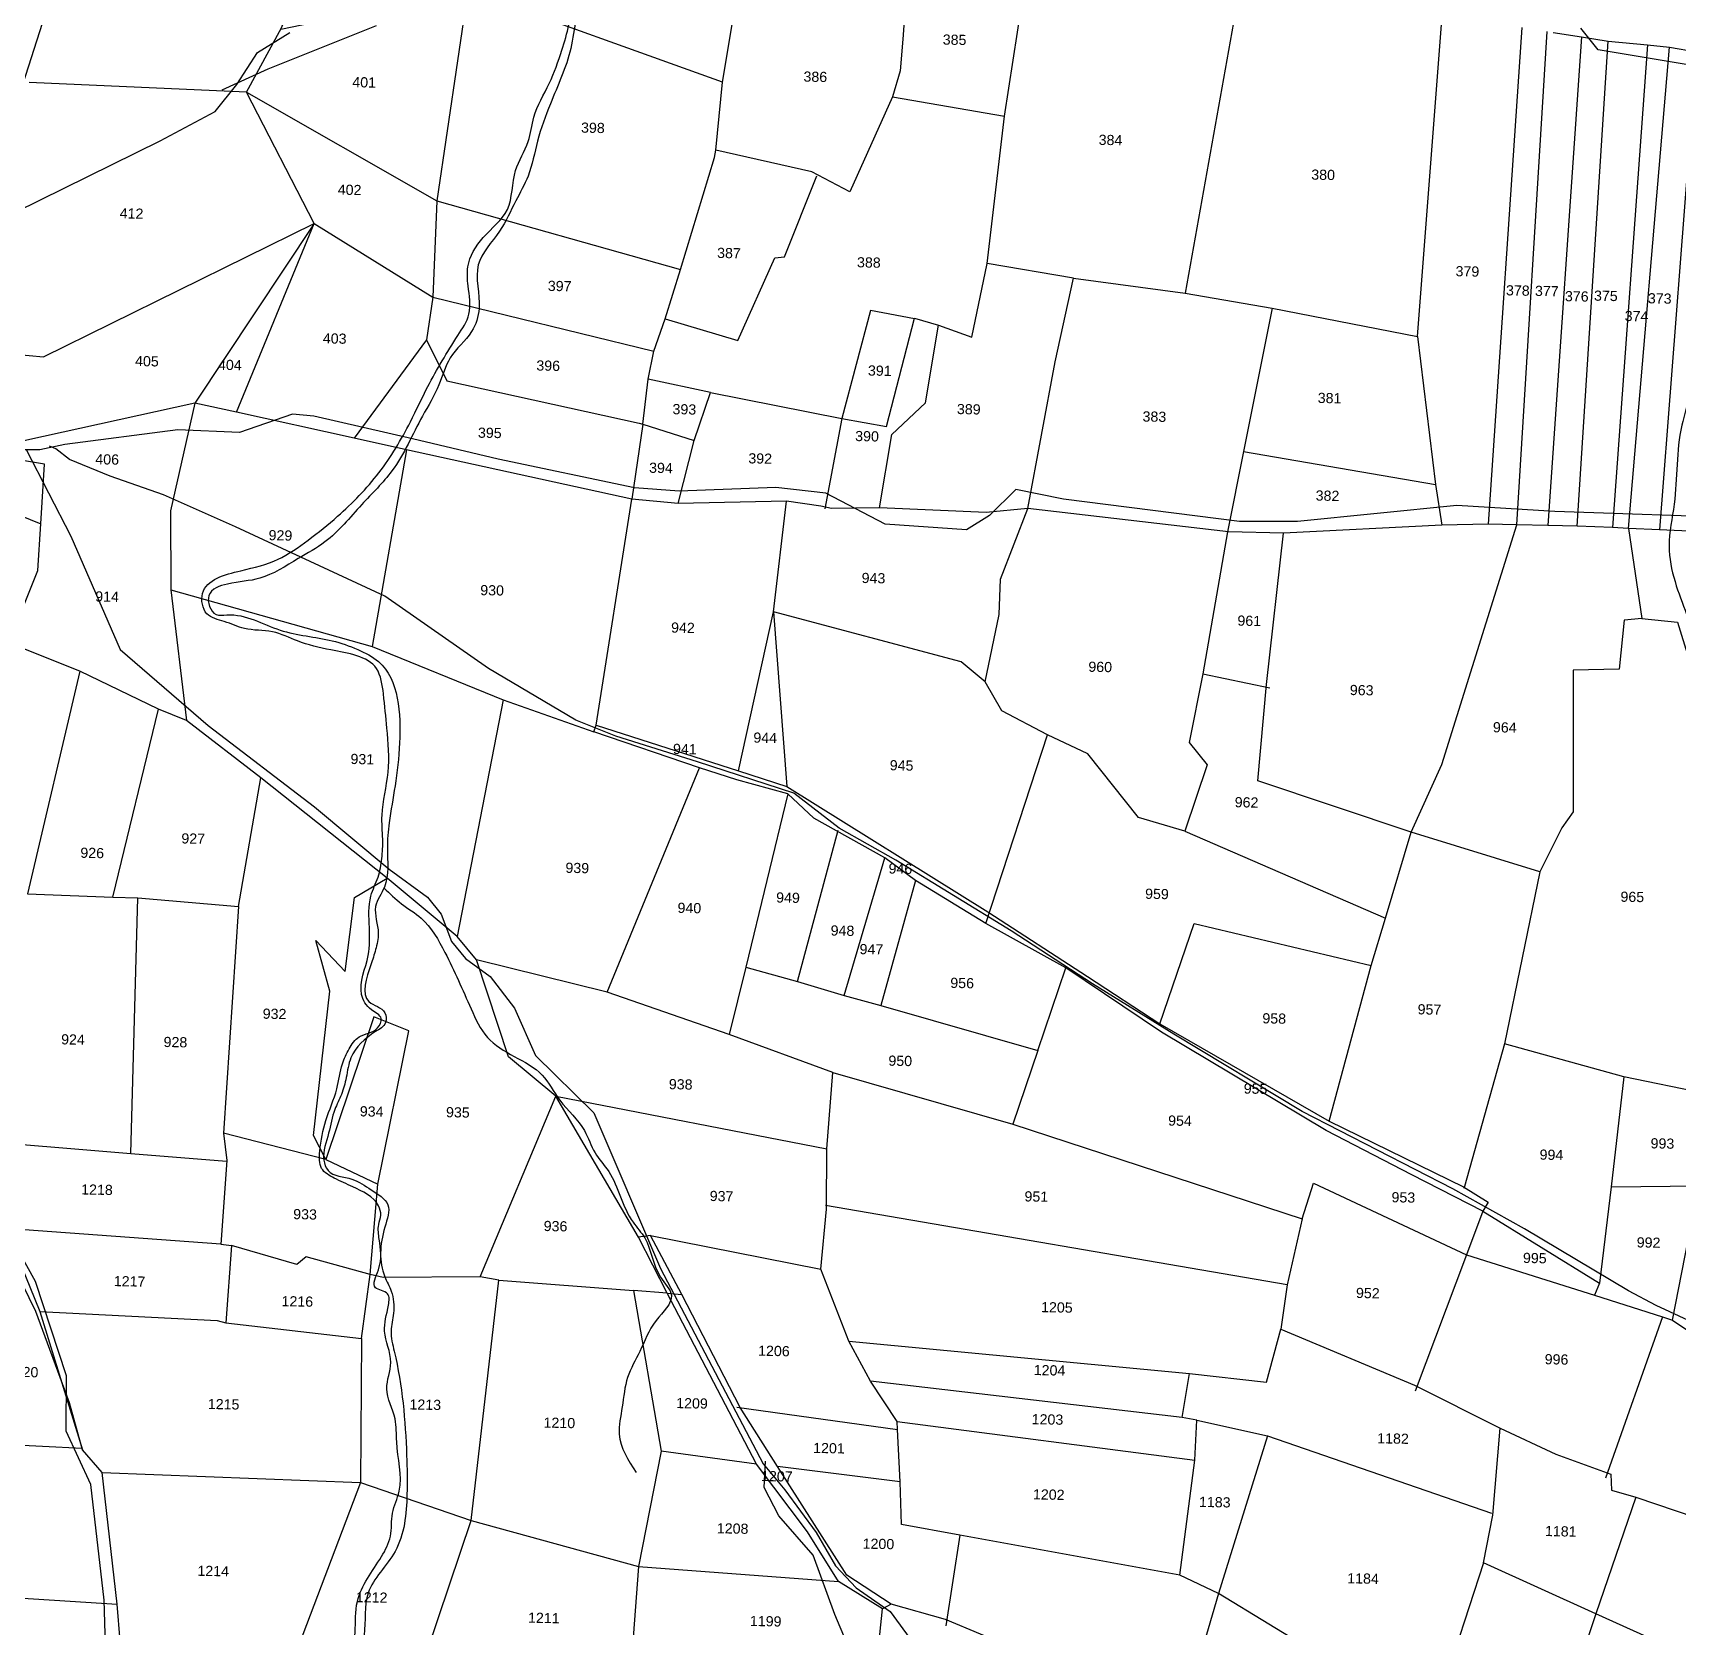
# Model space of a CAD drawing. Header units: inches. Extents: x 180371 to 190018, y 1621195 to 1629901.
# Drawn here: x 185303 to 187368, y 1624864 to 1626866 of the extents above; entities that cross this region are included whole.
import ezdxf
from ezdxf.enums import TextEntityAlignment as Align

# ---------------------------------------------------------------- set-up
doc = ezdxf.new("R2010")
doc.units = ezdxf.units.IN
doc.header["$MEASUREMENT"] = 0
for name, color, linetype in [('DIMENSION', 7, 'Continuous'), ('PLOTS', 7, 'Continuous'), ('ROAD', 1, 'Continuous'), ('STREAM', 4, 'Continuous')]:
    doc.layers.add(name, color=color, linetype=linetype)
doc.styles.get("Standard").update_dxf_attribs({"font": 'arial.ttf'})

msp = doc.modelspace()

# ---------------------------------------------------------------- linework, layer by layer
at = {"layer": 'PLOTS'}
for points in [[(185571.2, 1626791.6), (185615, 1626872.5), (185669.7, 1627003.8), (185685.1, 1627078.2), (185733.4, 1627195.9), (185764.1, 1627395.6), (185773.3, 1627573.4), (185782, 1627659.2), (185821.6, 1627789.4), (185842.2, 1627878.7), (185843.8, 1627979.1), (185779.5, 1627993.3), (185696.5, 1628021.2), (185569.3, 1628003.5), (185405.3, 1628022.3), (185357.5, 1627766.4), (185171.9, 1627782.9)], [(185877.9, 1627055.6), (185861.9, 1627007.3), (185810, 1626655.4), (185804.9, 1626534.5), (185797.3, 1626480.6), (185706.5, 1626357.2)], [(186401.3, 1626946.1), (186394.9, 1626858.3), (186391.6, 1626818.7), (186382, 1626785.7), (186328.4, 1626666.8), (186281, 1626691.7), (186160.2, 1626719.1), (186168.7, 1626804.2), (186196.9, 1626972.1)], [(186498.2, 1626051.4), (186515.8, 1626135.7), (186517.7, 1626180.3), (186552.1, 1626269), (186586.1, 1626453.3), (186609.3, 1626558.1), (186501, 1626576.5), (186522.5, 1626761.8), (186555.3, 1626972.9)], [(186820.5, 1626938.3), (186749.5, 1626539.2)], [(186168.7, 1626804.2), (185849.4, 1626919.3), (185614.4, 1626870.3)], [(187041.1, 1626484.8), (187072.7, 1626898.4)], [(187172, 1626873.1), (187129.8, 1626249.1)], [(187165.6, 1626248.4), (187203.8, 1626868)], [(187246.7, 1626861.1), (187204.8, 1626247.6)], [(187211.2, 1626866.8), (187246.7, 1626861.1), (187280.4, 1626855.7), (187329.9, 1626851), (187357.5, 1626848.4), (187391.4, 1626842.3)], [(187241.4, 1626246.9), (187280.4, 1626855.7)], [(187329.9, 1626851), (187285.8, 1626244.9)], [(187306.1, 1626244), (187357.5, 1626848.4)], [(187391.4, 1626842.3), (187344.6, 1626242.2)], [(185166.4, 1626456.1), (185241.2, 1626440.6), (185243.8, 1626466.2), (185316.4, 1626459.4), (185656.3, 1626626.8), (185571.2, 1626791.6), (185298.2, 1626804.1)], [(185571.2, 1626791.6), (185810, 1626655.4), (186115.8, 1626569.2), (186158.6, 1626709.7), (186160.2, 1626719.1)], [(186382, 1626785.7), (186522.5, 1626761.8)], [(186096.9, 1626507.2), (186187.9, 1626480.1), (186234.5, 1626583.9), (186246.3, 1626585), (186287.1, 1626686.6)], [(185656.3, 1626626.8), (185506.5, 1626401.2)], [(185558.8, 1626389.7), (185656.3, 1626626.8), (185804.9, 1626534.5), (186082.4, 1626466.4)], [(186064.2, 1626375.9), (186068.6, 1626375), (186075.3, 1626431.2), (186082.4, 1626466.4), (186096.9, 1626507.2), (186115.8, 1626569.2)], [(186153.7, 1626414.7), (186318.6, 1626382), (186374.4, 1626371.9), (186409.8, 1626507.8), (186439.9, 1626499.1), (186481.7, 1626483.9), (186501, 1626576.5)], [(186609.3, 1626558.1), (186749.5, 1626539.2), (186858.8, 1626520.4), (187041.1, 1626484.8), (187063.8, 1626299.2), (187071.7, 1626248)], [(186409.6, 1626507), (186354.4, 1626517.5), (186318.6, 1626382), (186297.1, 1626268.6)], [(186858.8, 1626520.4), (186822.7, 1626340.5), (186802.4, 1626239.6), (186771.6, 1626061.4), (186754.5, 1625975), (186777.2, 1625947), (186748.9, 1625863.7), (186690.8, 1625880.9), (186627.3, 1625960.8), (186576.5, 1625984.6)], [(185797.3, 1626480.6), (185822.6, 1626429.2), (186064.2, 1626375.9)], [(186365.8, 1626269.8), (186381.2, 1626361.8), (186423.3, 1626401.5), (186439.9, 1626499.1)], [(186113.1, 1626275.1), (186133.3, 1626354.3), (186153.7, 1626414.7), (186075.3, 1626431.2)], [(187437.6, 1626237.9), (187344.6, 1626242.2), (187306.1, 1626244), (187285.8, 1626244.9), (187241.4, 1626246.9), (187204.8, 1626247.6), (187165.6, 1626248.4), (187129.8, 1626249.1), (187071.7, 1626248), (186872.7, 1626237.9), (186803.8, 1626239.5), (186552.1, 1626269), (186499.7, 1626263.9), (186365.8, 1626269.8), (186305.4, 1626268.8), (186292.1, 1626272), (186249.1, 1626278), (186113.1, 1626275.1), (186055, 1626280.5), (185772, 1626342.8), (185706.5, 1626357.2), (185558.8, 1626389.7), (185506.5, 1626401.2), (185291.8, 1626353.7)], [(185506.5, 1626401.2), (185475.7, 1626266.1), (185476, 1626166.9), (185495.9, 1626002.6)], [(186068.6, 1626375), (186055, 1626280.5)], [(186068.6, 1626375), (186133.3, 1626354.3)], [(185772, 1626342.8), (185728.8, 1626095.6)], [(186822.7, 1626340.5), (187063.8, 1626299.2)], [(185273, 1626100.4), (185309.1, 1626191.1), (185313.1, 1626249.6), (185317.6, 1626324.4), (185259, 1626334.2)], [(185230.3, 1626283.2), (185313.1, 1626249.6)], [(185476, 1626166.9), (185728.8, 1626095.6), (185893.5, 1626028.5), (186007.2, 1625988.4), (186010, 1625997), (186055, 1626280.5)], [(186188.6, 1625939.4), (186232.7, 1626139.2), (186249.1, 1626278)], [(187194.5, 1625812.5), (187033.1, 1625862.4), (186840.7, 1625927.1), (186851.6, 1626048.1), (186872.7, 1626237.9)], [(186930.1, 1625499.7), (186982.8, 1625695.2), (187000.9, 1625754.5), (187033.1, 1625862.4), (187071.6, 1625947.3), (187165.6, 1626248.4)], [(187306.1, 1626244), (187322.5, 1626130.9), (187367.4, 1626126), (187412.1, 1625980.8), (187424.7, 1625939.9), (187439.6, 1625891.3), (187435.6, 1625838.7), (187437.2, 1625800.7), (187445.1, 1625762.6), (187429.1, 1625729.8), (187424.3, 1625689.6), (187419.9, 1625652.5), (187416, 1625620.2), (187412.4, 1625590.3), (187408.6, 1625557.7), (187401.5, 1625534.1), (187415.8, 1625529.8), (187587.3, 1625495.1), (187859.9, 1625434.1)], [(186232.7, 1626139.2), (186249.6, 1625919.7)], [(186499, 1625747.9), (186576.5, 1625984.6), (186519.2, 1626014.7), (186498.2, 1626051.4), (186468.2, 1626076.3), (186232.7, 1626139.2)], [(187322.5, 1626130.9), (187300.4, 1626128.7), (187294.3, 1626067.1), (187236.4, 1626065.9), (187236.4, 1625887.8), (187222.2, 1625867.7), (187194.5, 1625812.5), (187150.4, 1625596.5), (187099.9, 1625417.5), (187099.2, 1625414.9)], [(185296.2, 1625785), (185403.5, 1625781), (185434.8, 1625779.9), (185561.3, 1625769.2), (185589.1, 1625930.5), (185495.9, 1626002.6), (185460.9, 1626016.9), (185361.9, 1626064.8), (185273, 1626100.4)], [(185361.9, 1626064.8), (185296.2, 1625785)], [(186771.6, 1626061.4), (186855.6, 1626043.6)], [(185893.5, 1626028.5), (185835.6, 1625731.6)], [(185403.5, 1625781), (185460.9, 1626016.9)], [(187123, 1625386.6), (187033.9, 1625432), (186926.2, 1625487.7), (186719.7, 1625611.5), (186599.8, 1625692.2), (186499, 1625747.9), (186411.1, 1625801.7), (186372.3, 1625830.1), (186283.5, 1625880.2), (186250.5, 1625910.6), (186186.5, 1625928.2), (186139.6, 1625943.4), (186007.2, 1625988.4)], [(186010, 1625997), (186188.6, 1625939.4), (186249.6, 1625919.7), (186501.8, 1625762.3), (186626.8, 1625681), (186717.6, 1625621.8), (186930.1, 1625499.7), (187098.8, 1625417.2), (187129.7, 1625397.6), (187123, 1625386.6), (187269.4, 1625295.9), (187263.3, 1625280.9), (187348.6, 1625253.8), (187361.2, 1625249.8), (187544.9, 1625126.9)], [(186023.8, 1625661.7), (186139.6, 1625943.4)], [(186980.8, 1624790.9), (186791.3, 1624906.2), (186742.7, 1624929.2), (186466.6, 1624979.8), (186393.2, 1624993.2), (186391.5, 1625046.4), (186388.2, 1625112.4), (186387.7, 1625122.2), (186354.6, 1625172.9), (186327.4, 1625223.3), (186292.1, 1625313.8), (186299.1, 1625389.2), (186299.5, 1625464.7), (186307, 1625560.5), (186177, 1625608.5), (186023.8, 1625661.7), (185860, 1625702.1), (185835.6, 1625731.6), (185747.6, 1625804.5), (185589.1, 1625930.5)], [(186250.5, 1625910.6), (186197.9, 1625692.9), (186177, 1625608.5)], [(186262.9, 1625674.8), (186314, 1625864.8)], [(186748.9, 1625863.7), (187000.9, 1625754.5)], [(186321.3, 1625657.2), (186372.3, 1625830.1)], [(185670.8, 1625451.2), (185655.3, 1625481.5), (185675.6, 1625662.9), (185658.4, 1625726.5), (185695, 1625687.5), (185706.6, 1625780.4), (185747.6, 1625804.5)], [(186411.1, 1625801.7), (186367.4, 1625644.9)], [(185426, 1625459), (185434.8, 1625779.9)], [(185561.3, 1625769.2), (185542.3, 1625484.5), (185546.3, 1625450), (185539, 1625344.9), (185552.4, 1625343.3), (185545.1, 1625246.4)], [(186717.6, 1625621.8), (186760.8, 1625747.9), (186982.8, 1625695.2)], [(185412.6, 1624846.8), (185627.9, 1624818.6), (185682.8, 1624798.4), (185784.7, 1624794.3), (185833.6, 1624792.3), (186036.9, 1624780.2), (186064.6, 1624773.4), (186356.3, 1624764.1), (186362.7, 1624822.7), (186369.7, 1624887.1), (186314.1, 1624921.3), (186275.3, 1624984), (186211.2, 1625068.7), (186099.3, 1625283.5), (186117.6, 1625282), (186078.2, 1625355.8), (186063.1, 1625353.9), (185959.6, 1625530.8), (185900.2, 1625580.3), (185860, 1625702.1)], [(186197.9, 1625692.9), (186262.9, 1625674.8), (186321.3, 1625657.2), (186367.4, 1625644.9), (186564.3, 1625588.2), (186599.8, 1625692.2)], [(185311.7, 1625260.3), (185534.2, 1625249.1), (185545.1, 1625246.4), (185715.4, 1625226.7), (185726.2, 1625307.1), (185736.1, 1625420.3), (185774.8, 1625613), (185731.1, 1625630.5), (185670.8, 1625451.2), (185736.1, 1625420.3)], [(187401.5, 1625534.1), (187300.2, 1625555.3), (187150.4, 1625596.5)], [(186564.3, 1625588.2), (186533, 1625495.8)], [(186307, 1625560.5), (186533, 1625495.8), (186896.1, 1625376.7), (186910.4, 1625421.6), (187102.7, 1625331.8), (187263.3, 1625280.9)], [(187300.2, 1625555.3), (187284.3, 1625417.1), (187269.4, 1625295.9)], [(184998.7, 1625534.6), (185080, 1625519.7), (185114.6, 1625514.3), (185149.5, 1625508.9), (185174.8, 1625505), (185180.1, 1625506.8), (185191.9, 1625506.7), (185209.3, 1625477), (185269.4, 1625364.6), (185311.7, 1625260.3), (185365.5, 1625086.8)], [(185864.4, 1625304), (185959.6, 1625530.8)], [(185959.6, 1625530.8), (186299.5, 1625464.7)], [(187361.2, 1625249.8), (187415.8, 1625529.8)], [(185209.3, 1625477), (185426, 1625459), (185546.2, 1625449.1)], [(185670.8, 1625451.2), (185542.3, 1625484.5)], [(187284.3, 1625417.1), (187395.4, 1625418.3), (187868.4, 1625276.5)], [(186877.3, 1625294), (186297.9, 1625393.5)], [(187123, 1625386.6), (187102.7, 1625331.8), (187038.1, 1625160.3)], [(185539, 1625344.9), (185269.4, 1625364.6)], [(186896.1, 1625376.7), (186877.3, 1625294), (186869.6, 1625238.5)], [(185496.5, 1623501.9), (185427.4, 1623711.7), (185411.1, 1623993), (185349.6, 1624085.6), (185384.2, 1624117), (185389.5, 1624228.4), (185399.5, 1624341.1), (185426.9, 1624561.8), (185425.8, 1624686.1), (185412.6, 1624846.8), (185408.8, 1624893), (185390.1, 1625058.4), (185365.5, 1625086.8), (185349, 1625146), (185306.7, 1625260.4), (185264.5, 1625347)], [(186099.3, 1625283.5), (186063.1, 1625353.9)], [(186078.2, 1625355.8), (186292.1, 1625313.8)], [(185784.7, 1624794.3), (185853, 1624998.1), (185887.9, 1625300), (185864.4, 1625304), (185742.6, 1625303.4), (185726.2, 1625307.1), (185646.1, 1625329.3), (185634.3, 1625319.4), (185552.4, 1625343.3)], [(185887.9, 1625300), (186056.9, 1625286.8)], [(186099.3, 1625283.5), (186056.9, 1625286.8), (186091.7, 1625085), (186063.4, 1624940.3), (186056.7, 1624851.2), (186036.9, 1624780.2)], [(186380.5, 1624893.1), (186324.9, 1624929.4), (186237.8, 1625066), (186190.7, 1625139.9), (186117.6, 1625282)], [(187348.6, 1625253.8), (187276.9, 1625051.4)], [(185715.4, 1625226.7), (185714.4, 1625045.8), (185627.9, 1624818.6), (185600, 1624654.1), (185569.5, 1624536), (185433.3, 1624561.2)], [(186327.4, 1625223.3), (186754.7, 1625182.8), (186851.6, 1625171.9), (186869.6, 1625238.5), (187037.1, 1625168), (187145, 1625113.8), (187214.8, 1625081.3), (187283.7, 1625056.3), (187284.5, 1625036.2), (187315.1, 1625027.3), (187540.9, 1624950.9), (187550.6, 1624972.5), (187569.7, 1624971.1), (187765.3, 1624922.1), (187719.4, 1624856), (187765.7, 1624843.5), (187799.6, 1624834.4), (187828.4, 1624827.3), (187853, 1624822.4), (187882, 1624815.3)], [(186186.7, 1625140.4), (186388.2, 1625112.4), (186387.7, 1625122.2), (186761.7, 1625073.8), (186764.2, 1625123.9), (186745.6, 1625127.2), (186754.7, 1625182.8)], [(186745.6, 1625127.2), (186354.6, 1625172.9)], [(186764.2, 1625123.9), (186852.8, 1625104.3), (187134.1, 1625007.4)], [(184883.8, 1623588.7), (184881.4, 1623591.6), (184927, 1623764), (184945.7, 1623806.1), (184944, 1623890), (184979.2, 1624104.7), (185037.3, 1624088.7), (185049.9, 1624085.2), (185068.6, 1624080.1), (185080.8, 1624146.8), (185109.4, 1624276.8), (185131, 1624390), (185183.9, 1624381.4), (185192.6, 1624549.9), (185204.8, 1624581.8), (185244.2, 1624903.4), (185161.9, 1624918.6), (185184.7, 1625097.8), (185215, 1625096.3), (185365, 1625088.8)], [(186852.8, 1625104.3), (186791.3, 1624906.2), (186744.2, 1624746.2)], [(187484.9, 1624789.7), (187441.2, 1624801.2), (187265, 1624880.9), (187123.8, 1624944.8), (187135.6, 1625004.6), (187145, 1625113.8)], [(186211.2, 1625068.7), (186091.7, 1625085)], [(185390.1, 1625058.4), (185714.4, 1625045.8), (185853, 1624998.1), (186063.4, 1624940.3), (186314.1, 1624921.3)], [(186391.5, 1625046.4), (186237.8, 1625066)], [(186742.7, 1624929.2), (186761.7, 1625073.8)], [(187315.1, 1625027.3), (187265, 1624880.9), (187214.8, 1624729.8)], [(186466.6, 1624979.8), (186449.1, 1624865.9)], [(187123.8, 1624944.8), (187070.1, 1624779.1)], [(185244.2, 1624903.4), (185408.8, 1624893)], [(186773.8, 1624392.9), (186874.2, 1624694.1), (186743.6, 1624744.9), (186725.8, 1624744.5), (186630.2, 1624805.3), (186536.6, 1624836.7), (186448.7, 1624873.6), (186380.5, 1624893.1), (186369.7, 1624887.1)]]:
    msp.add_lwpolyline(points, dxfattribs=at)
at = {"layer": 'ROAD'}
for points in [[(185227.7, 1626606.8), (185315.2, 1626878.2), (185343.7, 1626992.9), (185396.7, 1627026), (185415.5, 1627056.8), (185475.9, 1627059.3), (185599.2, 1627119.3), (185730.8, 1627155.9), (185856, 1627161.4), (185910.7, 1627172.7)], [(185734, 1626875.1), (185598, 1626820.5), (185540.1, 1626794.1)], [(188271.9, 1626747.6), (188259.2, 1626763), (188242.6, 1626730.8), (188044.8, 1626745.6), (187886, 1626757.4), (187845.5, 1626792.9), (187809.3, 1626789.3), (187794.4, 1626768.6), (187602.3, 1626792.7), (187538.9, 1626806.9), (187378.1, 1626826.7), (187267.8, 1626844.8), (187246, 1626872)], [(185282, 1626641.5), (185462.8, 1626730.5), (185531.8, 1626767.4), (185558.9, 1626801.3), (185584.9, 1626841.5), (185625.4, 1626866.5)], [(187457.5, 1626256.7), (187213.3, 1626265.1), (187090.3, 1626272.7), (186890.4, 1626252.8), (186817.8, 1626252.7), (186596.8, 1626280.6), (186536.7, 1626292.6), (186503.8, 1626260), (186475.1, 1626242.1), (186372.9, 1626249.2), (186298.5, 1626288), (186235.8, 1626295.3), (186114.4, 1626290.5), (186058.2, 1626294.7), (185887.2, 1626331), (185779.7, 1626356.6), (185655.9, 1626384.7), (185628.8, 1626387.3), (185562.3, 1626364.5), (185484.8, 1626367.8), (185343.1, 1626349.5), (185311.9, 1626342.7), (185291.7, 1626342.5)], [(185294.7, 1626343.2), (185350.8, 1626234.3), (185412.5, 1626091.7), (185522.9, 1625996.5), (185656.6, 1625894.3), (185750.1, 1625815.9), (185798.3, 1625780.8), (185815.6, 1625759.4), (185828.4, 1625725.1), (185846.1, 1625703.7), (185877.1, 1625681.4), (185907.5, 1625641.6), (185933.9, 1625581.9), (186007.2, 1625510), (186091, 1625314.4), (186219.8, 1625069.1), (186246.9, 1625036.5), (186286.3, 1624983.1), (186310.4, 1624941.2), (186336.3, 1624913.3), (186379, 1624883.9), (186423.4, 1624822.9)], [(187386.7, 1625246.8), (187340.7, 1625268.2), (187305.7, 1625286.3), (187175.4, 1625364.4), (187085.6, 1625414.7), (186896.1, 1625511.8), (186735.2, 1625608.7), (186633.1, 1625672), (186530.8, 1625738.5), (186386.4, 1625827.3), (186315.1, 1625867.4), (186258.2, 1625911.3), (186137.1, 1625950.9), (186034.8, 1625983), (185984.4, 1626003.1), (185874.9, 1626068), (185744.7, 1626158.9), (185557.3, 1626245.9), (185467, 1626286), (185399.9, 1626309.6), (185349.2, 1626330.3), (185331.9, 1626344), (185324, 1626347.3)], [(185534.8, 1623404.9), (185436.2, 1623699.3), (185418.7, 1623921.2), (185417.1, 1623998.8), (185381.1, 1624052), (185391.8, 1624152.1), (185414.5, 1624403.6), (185427.2, 1624528.3), (185398.2, 1624699.8), (185392.6, 1624898.2), (185375.8, 1625043.4), (185344.9, 1625110.1), (185345.4, 1625179.9), (185306.3, 1625298.2), (185256.1, 1625388.2)], [(187432.9, 1624415), (187311.1, 1624404.2), (187281, 1624400.6), (187151.4, 1624430.4), (187023.1, 1624440), (186853.7, 1624456.5), (186796.8, 1624469.9), (186726.6, 1624476.6), (186681.7, 1624475.7), (186639.2, 1624454.6), (186621.9, 1624441.7), (186583.3, 1624438.1), (186523.4, 1624445.3), (186463, 1624452), (186421.9, 1624541.9), (186395.6, 1624704.2), (186342.4, 1624802.4), (186309.7, 1624880.2), (186282.6, 1624954.5), (186239.4, 1625003.9), (186220.9, 1625039.5), (186222.6, 1625072.5)]]:
    msp.add_lwpolyline(points, dxfattribs=at)
at = {"layer": 'STREAM'}
for points in [[(181652.2, 1625047.6), (181674.7, 1625072.5), (181721, 1625122.3), (181760.1, 1625142.2), (181819.6, 1625181), (181860.3, 1625213.5), (181924.5, 1625223.6), (181994.7, 1625230.2), (182020.1, 1625253.4), (182068.7, 1625280.4), (182130.5, 1625301.2), (182192.3, 1625320.7), (182274.8, 1625344.4), (182330.6, 1625363.3), (182407.4, 1625399.1), (182478.3, 1625408.3), (182508.7, 1625409.7), (182600.9, 1625416.6), (182690.4, 1625422.1), (182812.7, 1625434.4), (182884.3, 1625441.6), (182983.4, 1625461.7), (183028.8, 1625464.1), (183082.7, 1625487.7), (183230.9, 1625532.2), (183313.7, 1625567.2), (183325.6, 1625595), (183411.5, 1625617.3), (183473.4, 1625638.1), (183528.1, 1625669.1), (183547.3, 1625694.7), (183579.2, 1625722.1), (183647, 1625765.1), (183705.8, 1625804.7), (183761.3, 1625838.9), (183812.5, 1625863.3), (183852.6, 1625897.2), (183876.6, 1625929.4), (183907.9, 1625953), (183966.8, 1625993.9), (184041.4, 1626054.5), (184072.4, 1626101.2), (184119.6, 1626157), (184146.7, 1626176.5), (184227, 1626214), (184259.5, 1626232.7), (184279.7, 1626278.3), (184299.5, 1626296.6), (184350.2, 1626327.7), (184396.6, 1626344.1), (184450.3, 1626328.3), (184480.6, 1626305.7), (184503.9, 1626301.3), (184544.4, 1626321.1), (184567.9, 1626354.2), (184633.9, 1626417), (184677.9, 1626476.8), (184718.2, 1626556.8), (184728.7, 1626583.9), (184746.4, 1626633), (184765.8, 1626730.5), (184778.1, 1626780.3), (184796.9, 1626850.7), (184828.3, 1626920.1), (184851.8, 1626959.7), (184875.7, 1626985.9), (184926.8, 1627064.6), (185022.1, 1627124.1), (185040, 1627151.8), (185134.7, 1627210.6), (185188.9, 1627250.2), (185205.3, 1627271.3), (185252.8, 1627338.1), (185285.8, 1627419.5), (185328.8, 1627465.4), (185405.8, 1627507.9), (185453.4, 1627551), (185546.3, 1627650.3), (185602.2, 1627705.2), (185638, 1627729.9), (185676, 1627756.5), (185700.5, 1627783.4), (185718.4, 1627908.9), (185726.4, 1628007.5), (185740.9, 1628100), (185746.7, 1628154.6), (185747.1, 1628177.3), (185774.2, 1628294.5), (185822.5, 1628370.9), (185859.8, 1628436.2), (185894.9, 1628487.6), (185964.9, 1628611.4), (186020.7, 1628696.4), (186059.5, 1628768.4), (186115.7, 1628840.6), (186167.2, 1628877.7), (186203.9, 1628875.6), (186304.2, 1628894.4), (186373.5, 1628889.8), (186439.4, 1628872.5), (186502, 1628848.8), (186558.3, 1628832.8), (186600.7, 1628817), (186631.3, 1628800.3), (186680.1, 1628784.4), (186728.9, 1628765.3), (186778.7, 1628745.1), (186826.3, 1628723.9), (186853, 1628719.1), (186865.7, 1628717.8), (186883.9, 1628719.5), (186906.5, 1628725.5), (186923.8, 1628734.8), (186949, 1628766.3)], [(185955.1, 1624057.8), (185954, 1624088), (185933.6, 1624127.5), (185915.2, 1624170.7), (185890.2, 1624204.6), (185868.2, 1624258), (185855.4, 1624283.9), (185846.6, 1624335), (185832, 1624378.1), (185814.4, 1624443.1), (185811.2, 1624491.4), (185795.5, 1624535.9), (185792, 1624574.8), (185772.9, 1624613.7), (185758, 1624660.3), (185739.2, 1624697.6), (185724, 1624741), (185705.8, 1624780.7), (185703.8, 1624827.5), (185707.4, 1624857.4), (185710.3, 1624896.3), (185740.6, 1624952.7), (185751.8, 1624978.2), (185754.5, 1625007.2), (185762.8, 1625034.7), (185759.7, 1625096.9), (185757.7, 1625125.6), (185747.3, 1625163.5), (185752.3, 1625196.6), (185744.5, 1625235.7), (185749.4, 1625268.6), (185748.2, 1625282.8), (185733.1, 1625290.4), (185736.8, 1625312.9), (185737.8, 1625351.2), (185737.1, 1625369.7), (185739.7, 1625381.4), (185737, 1625393), (185704.5, 1625417.1), (185681.3, 1625428.1), (185665.5, 1625440.2), (185663.2, 1625461.9), (185670.7, 1625500.4), (185684.6, 1625540.2), (185691.7, 1625571.7), (185699.9, 1625590.3), (185712.5, 1625605.3), (185735.8, 1625616.6), (185740.3, 1625628.3), (185727.9, 1625639.5), (185715.7, 1625658.7), (185723.9, 1625707.6), (185725.4, 1625742.9), (185727.3, 1625782.2), (185736.3, 1625806.1), (185741.1, 1625829.3), (185742.1, 1625853.7), (185741.3, 1625883.7), (185748.9, 1625937.7), (185747.4, 1625993), (185743.1, 1626036), (185734.3, 1626067.9), (185677, 1626091.3), (185635.4, 1626102.6), (185603.7, 1626114), (185568.6, 1626118.2), (185543.3, 1626127), (185521.4, 1626136.8), (185516, 1626162.1), (185563.9, 1626190.8), (185610.8, 1626205.1), (185648.6, 1626229.3), (185685.5, 1626259.2), (185737.4, 1626313.8), (185776.9, 1626377.8), (185798.8, 1626422), (185836.6, 1626486.2), (185850.4, 1626513), (185849.4, 1626548.6), (185849.1, 1626572.6), (185868.2, 1626609.1), (185898.6, 1626644.3), (185909, 1626693.5), (185924.8, 1626729.6), (185931.8, 1626760.4), (185951.2, 1626802.7), (185967, 1626844.5), (185975.8, 1626876.5), (185984.1, 1626925.6), (185988.3, 1626969.1), (185981.3, 1626981.7), (185948.3, 1626985.3), (185941.2, 1626997), (185953.1, 1627056), (185960, 1627121.7), (185964.7, 1627164.1), (185973.2, 1627202.1), (185978.5, 1627230.8), (185984.3, 1627327.1), (185989.2, 1627378.5), (185995.2, 1627420), (185996.2, 1627451.3), (185990.2, 1627494.7), (185980.5, 1627589.6), (185980.2, 1627642.4), (185991.2, 1627674.3), (186008.8, 1627717.7), (186051.6, 1627819.7), (186065.3, 1627859.3), (186072.6, 1627900.8), (186090.5, 1627980), (186117.8, 1628055.4), (186130.7, 1628101.5), (186161.4, 1628173.2), (186188.2, 1628227.2), (186217.6, 1628277.2), (186242.3, 1628292.6), (186253, 1628330.6), (186265.9, 1628355.7), (186291, 1628386.7), (186335.9, 1628400.4), (186370.6, 1628414.3), (186406.2, 1628438.1), (186428.5, 1628456.5), (186460, 1628461.9), (186496.2, 1628469.8), (186524.3, 1628503.5), (186567, 1628513.8), (186647.1, 1628509.3), (186699.6, 1628515.2), (186741.2, 1628538.4), (186802, 1628526), (186837.3, 1628512.4), (186861.7, 1628526.5), (186877, 1628566.1), (186879.4, 1628619.3), (186872.7, 1628672.9), (186867.5, 1628689.5), (186810.8, 1628707.1), (186763.2, 1628729.3), (186687.5, 1628758.3), (186630.2, 1628776.6), (186565.5, 1628805.3), (186499.3, 1628826.5), (186441.4, 1628851.7), (186360.9, 1628875.3), (186295.9, 1628867.5), (186202, 1628855.1), (186135.8, 1628834.5), (186092.7, 1628784.3), (186044.1, 1628714), (186017.4, 1628648.6), (185952.4, 1628557.2), (185899.7, 1628463.4), (185874.7, 1628415.8), (185860.2, 1628384.3), (185826.8, 1628327.9), (185781.9, 1628245.7), (185761.4, 1628183.6), (185759.9, 1628106.7), (185759.8, 1628048.8), (185745.8, 1627950.1), (185745, 1627911.7), (185734.3, 1627869.1), (185727, 1627831.9), (185714.9, 1627777.1), (185696.6, 1627743.4), (185631.9, 1627693.2), (185582.3, 1627661.1), (185560.2, 1627622.3), (185514.7, 1627582), (185472.7, 1627544.3), (185420.2, 1627500), (185358.3, 1627462.7), (185322.1, 1627442.1), (185293.4, 1627383.6), (185265.5, 1627328.5), (185232.8, 1627276.2), (185214.2, 1627247.3), (185162.1, 1627222.3), (185112.4, 1627180.6), (185070.6, 1627152.6), (185026.5, 1627114.3), (184968.6, 1627073.5), (184927.4, 1627044.1), (184915.1, 1627017.2), (184879.2, 1626975.3), (184850, 1626928.4), (184820.8, 1626877.1), (184805.8, 1626814.2), (184791.9, 1626737.4), (184769.5, 1626649.2), (184747.5, 1626581.6), (184733.1, 1626550.3), (184713.1, 1626510.1), (184695.2, 1626475.4), (184655.3, 1626413.9), (184621.6, 1626378.9), (184596.1, 1626340.9), (184545.9, 1626304.1), (184512.4, 1626282), (184477.9, 1626278.6), (184428.5, 1626316.7), (184384.7, 1626316.1), (184308.9, 1626273.6), (184292.7, 1626219.6), (184240.9, 1626177.7), (184204.4, 1626142.6), (184166.1, 1626119.3), (184118, 1626083.2), (184089.8, 1626048.7), (184060.9, 1626016.9), (184040.4, 1625987.1), (184027.8, 1625976.4), (184026.3, 1625937.2), (184019.6, 1625910.5), (184006.1, 1625887.4), (183959.4, 1625824.1), (183925.3, 1625805.5), (183905, 1625750.9), (183889.3, 1625688.7), (183883.4, 1625633.8), (183876.3, 1625588.5), (183893.8, 1625570.3), (183894, 1625510.2), (183876.8, 1625475.5), (183890.5, 1625437.4), (183914.2, 1625419.1), (183943.9, 1625388.9), (184003.8, 1625325.6), (184032.6, 1625285.1), (184045.1, 1625256.7), (184050.7, 1625225), (184055.5, 1625190.5), (184101, 1625162.8), (184124.4, 1625163), (184161.8, 1625135.2), (184171.3, 1625093.7), (184178.3, 1625035.2), (184178.4, 1625003.5), (184174.5, 1624978.9), (184172.5, 1624948), (184169.2, 1624923.3), (184191.2, 1624884.1), (184183.3, 1624835.4), (184168.2, 1624766.3), (184164.1, 1624732.7), (184225.5, 1624672.4), (184242, 1624639.7), (184247.3, 1624594), (184285.1, 1624523.1), (184325.6, 1624482.5), (184372.6, 1624493.9), (184381.6, 1624495.8), (184389, 1624486.7), (184399.6, 1624470), (184406, 1624444.4), (184406.8, 1624416.2), (184414.4, 1624383.8), (184417.8, 1624346.6), (184424.8, 1624318.3), (184433.2, 1624286.5), (184437.7, 1624272.6)], [(186953, 1628716), (186929.2, 1628699.8), (186904.3, 1628689), (186892.9, 1628684.2), (186881, 1628649.3), (186886.8, 1628606.9), (186886.8, 1628565.5), (186881.3, 1628538.5), (186871.2, 1628516.5), (186841, 1628505.5), (186823.5, 1628508.8), (186792.8, 1628521), (186762.3, 1628527.5), (186710.5, 1628516.6), (186675.8, 1628501.7), (186622.1, 1628500.4), (186558.1, 1628502.5), (186514.1, 1628484.6), (186491, 1628459.5), (186440.5, 1628448.7), (186396.2, 1628411.9), (186339.3, 1628394.2), (186291.2, 1628377.6), (186269.7, 1628349.1), (186244, 1628283.6), (186218.7, 1628254.8), (186192.2, 1628209.7), (186172.9, 1628166.5), (186137.9, 1628112.8), (186135.5, 1628077.9), (186118.1, 1628023.4), (186101.6, 1627972.2), (186090.8, 1627933), (186068.8, 1627860.9), (186056.8, 1627807.1), (186024.4, 1627737.3), (185995.3, 1627665.8), (185992.1, 1627569.4), (185999.5, 1627501.6), (186003.7, 1627445.9), (185998.3, 1627374.9), (185997.2, 1627317.9), (185986.5, 1627254.5), (185967.4, 1627103.1), (185961.3, 1627064.3), (185951.5, 1627008.8), (185951.8, 1626994.6), (185977.4, 1626988.3), (185994.9, 1626979.8), (185996.6, 1626941.5), (185984.6, 1626884.1), (185978.1, 1626846.6), (185952.6, 1626777.2), (185936.5, 1626730.4), (185924.6, 1626686.4), (185909.2, 1626655.1), (185888.7, 1626617.1), (185862.1, 1626574.9), (185863.1, 1626520.1), (185853.7, 1626491.2), (185826.9, 1626458), (185812.7, 1626424.2), (185792.1, 1626385), (185753.7, 1626316.2), (185715.8, 1626273.8), (185669.7, 1626226.9), (185636.2, 1626206), (185587.8, 1626181.3), (185547.2, 1626174.1), (185524, 1626159.7), (185533, 1626135.9), (185546.4, 1626135.3), (185613.4, 1626116.2), (185678.8, 1626102.8), (185710.8, 1626091.9), (185736.9, 1626076.6), (185763.3, 1625974.5), (185757.6, 1625920.5), (185750.3, 1625874.2), (185748, 1625842.2), (185744.2, 1625793.5), (185733.3, 1625769.1), (185736.6, 1625735.5), (185733.2, 1625714.9), (185727.3, 1625695.7), (185724.9, 1625649.6), (185744.9, 1625635.6), (185745.6, 1625623.3), (185733.3, 1625612), (185702.2, 1625579.2), (185696.4, 1625554.3), (185690.3, 1625533.1), (185682, 1625514.1), (185674.3, 1625484.5), (185668.3, 1625450.7), (185673.6, 1625437.6), (185703.4, 1625426.7), (185727.7, 1625413.2), (185748.6, 1625394.6), (185744.8, 1625366.3), (185744.7, 1625304.2), (185752.8, 1625286.2), (185755.7, 1625258.3), (185752.6, 1625235.9), (185756.6, 1625210.6), (185772.2, 1625079.8), (185772.6, 1625030.9), (185757.6, 1624959.2), (185723.9, 1624906.9), (185718.8, 1624854.1), (185709.6, 1624800.6), (185737.2, 1624726.3), (185754.1, 1624681.5), (185766.7, 1624659.7), (185775.9, 1624640.9), (185775.2, 1624620.5), (185792.5, 1624584.1), (185800.2, 1624546.2), (185806.1, 1624521.3), (185813.1, 1624496.2), (185819.6, 1624458.9), (185831.4, 1624422.8), (185836.9, 1624392.9), (185842.1, 1624373.4), (185846.9, 1624349.6), (185868, 1624266.5), (185891.9, 1624220.2), (185916.3, 1624185.4), (185946.3, 1624127.3), (185966.8, 1624067.1), (185970.7, 1624045.3), (185981.5, 1624012.2), (185985.8, 1623989.5), (185989.6, 1623946.4), (186010.1, 1623835.4), (186016.1, 1623793.6), (186012.6, 1623753.4), (186021.9, 1623670.6), (186024.5, 1623629.6), (186028.6, 1623596), (186030.4, 1623552.3), (186035.3, 1623520.8), (186038.2, 1623496.8), (186034.3, 1623473.7), (186036.5, 1623444.3)], [(187311.8, 1627302.8), (187312.4, 1627292.5), (187311.1, 1627286.8), (187310, 1627278.4), (187307, 1627263.8), (187301.3, 1627245.7), (187303.2, 1627234.3), (187306.4, 1627213.9), (187305.8, 1627154.5), (187317.2, 1627121.7), (187311.6, 1627085), (187324.1, 1627061.8), (187328.2, 1627024.3), (187337.3, 1626977.9), (187348, 1626935.6), (187354.7, 1626913), (187382.1, 1626892.8), (187400.5, 1626876.2), (187406.7, 1626803.6), (187400.5, 1626754.8), (187396.1, 1626658.6), (187390.1, 1626586.7), (187383.2, 1626509.5), (187380.7, 1626462.1), (187382, 1626413.1), (187372.8, 1626373.4), (187363.2, 1626274.4), (187356.8, 1626221.6), (187364.3, 1626177.1), (187378.8, 1626136.2), (187393.8, 1626081.5), (187393, 1626037.9), (187392.9, 1625995.8), (187407.3, 1625948), (187427.4, 1625841.6), (187434.9, 1625791.7), (187427.8, 1625742.8), (187420.1, 1625706.2), (187412.7, 1625679.5), (187409.7, 1625642.8), (187411.3, 1625607.1), (187401.7, 1625549.9), (187397.3, 1625521.6)], [(185744, 1625792.2), (185765.8, 1625772.5), (185790.4, 1625754.4), (185820.3, 1625711.5), (185853, 1625640.7), (185873.7, 1625604.7), (185907.1, 1625580.9), (185942.3, 1625557.4), (185964.4, 1625525.7), (185995.5, 1625487.6), (186008.7, 1625459.8), (186025.8, 1625436.3), (186040.7, 1625404.6), (186056.4, 1625372.5), (186071, 1625352.9), (186090.8, 1625303.7), (186104.5, 1625280.7), (186085.4, 1625249.3), (186064.8, 1625210.2), (186049.6, 1625177.8), (186042.8, 1625140.6), (186039.1, 1625106.3), (186060.1, 1625058.2)]]:
    msp.add_spline(points, degree=3, dxfattribs=at)

# ---------------------------------------------------------------- texts
at = {"layer": 'DIMENSION'}
for s, p in [('385', (186460, 1626857.6)), ('401', (185718.9, 1626804.1)), ('386', (186285.2, 1626811.1)), ('398', (186006, 1626747)), ('384', (186655.7, 1626731.7)), ('380', (186922.6, 1626688)), ('402', (185700.6, 1626669.1)), ('412', (185426.9, 1626639.4)), ('387', (186176.8, 1626589.7)), ('388', (186352.4, 1626577.9)), ('379', (187103.7, 1626566.7)), ('397', (185964.3, 1626548.3)), ('378', (187167, 1626542.7)), ('377', (187203.4, 1626542)), ('376', (187241, 1626535.4)), ('375', (187277.5, 1626536)), ('373', (187345.1, 1626532.7)), ('374', (187316, 1626510.5)), ('403', (185681.9, 1626482.4)), ('405', (185446.2, 1626453.9)), ('404', (185550.3, 1626449.2)), ('396', (185949.9, 1626448.3)), ('391', (186366.1, 1626442)), ('393', (186120.8, 1626393.5)), ('389', (186477.8, 1626393.6)), ('381', (186930.7, 1626407.6)), ('383', (186710.8, 1626384.3)), ('395', (185876.6, 1626363.9)), ('390', (186350.1, 1626359.7)), ('406', (185396.3, 1626330.6)), ('392', (186216, 1626331.7)), ('394', (186091.4, 1626319.9)), ('382', (186928.1, 1626285)), ('929', (185613.8, 1626235.2)), ('930', (185879.5, 1626166.2)), ('943', (186358.2, 1626181.5)), ('914', (185396.2, 1626158.3)), ('961', (186829.9, 1626127.9)), ('942', (186119, 1626119.2)), ('960', (186642.8, 1626070)), ('963', (186971, 1626040.8)), ('944', (186222.3, 1625981)), ('964', (187150.6, 1625994)), ('941', (186121.4, 1625966.8)), ('931', (185716.6, 1625954.2)), ('945', (186393.5, 1625946.3)), ('962', (186826.5, 1625899.9)), ('927', (185504.3, 1625854.4)), ('926', (185377.5, 1625836.4)), ('939', (185986.4, 1625817.5)), ('946', (186392, 1625816.6)), ('949', (186250.9, 1625780.2)), ('959', (186714, 1625784.9)), ('965', (187310.7, 1625781.2)), ('940', (186127.1, 1625767.2)), ('948', (186319.3, 1625738.8)), ('947', (186355.6, 1625715.4)), ('956', (186469.5, 1625673)), ('932', (185606.4, 1625634.3)), ('958', (186861.2, 1625628.5)), ('957', (187056.1, 1625639.8)), ('924', (185353.4, 1625602.1)), ('928', (185482, 1625598.8)), ('950', (186391.8, 1625575.3)), ('938', (186116.2, 1625545.8)), ('955', (186837.8, 1625540.3)), ('934', (185728.3, 1625511.7)), ('935', (185836.5, 1625510.6)), ('954', (186742.9, 1625500.1)), ('993', (187348.5, 1625471.5)), ('994', (187209.2, 1625457.3)), ('1218', (185383.5, 1625413.5)), ('937', (186167.5, 1625405.4)), ('951', (186562.6, 1625404.9)), ('953', (187023.3, 1625403.8)), ('933', (185644.7, 1625382.6)), ('936', (185959.1, 1625367.7)), ('992', (187331.1, 1625347.1)), ('995', (187188.3, 1625327.6)), ('1217', (185424.5, 1625298.4)), ('952', (186978.7, 1625283.6)), ('1216', (185635, 1625273.2)), ('1205', (186588.4, 1625265.7)), ('1206', (186233.2, 1625211)), ('996', (187215.6, 1625200.4)), ('1220', (185290.1, 1625184.6)), ('1204', (186579.2, 1625186.7)), ('1215', (185542.5, 1625144.1)), ('1213', (185795.6, 1625143.5)), ('1209', (186130.4, 1625145.2)), ('1210', (185963.9, 1625120.7)), ('1203', (186576.6, 1625125)), ('1182', (187010.3, 1625101)), ('1201', (186302.3, 1625088.9)), ('1207', (186236.9, 1625053.6)), ('1202', (186578.2, 1625030.6)), ('1183', (186786.6, 1625021.1)), ('1208', (186181.4, 1624988)), ('1200', (186364.4, 1624968.7)), ('1181', (187220.9, 1624984.5)), ('1214', (185529.4, 1624934.6)), ('1184', (186972.7, 1624925.2)), ('1212', (185728.3, 1624901.5)), ('1211', (185944.4, 1624875.7)), ('1199', (186222.9, 1624871.6))]:
    msp.add_text(s, height=12.77, rotation=358.8627, dxfattribs=at).set_placement(p, align=Align.MIDDLE_CENTER)

doc.saveas('drawing.dxf')
